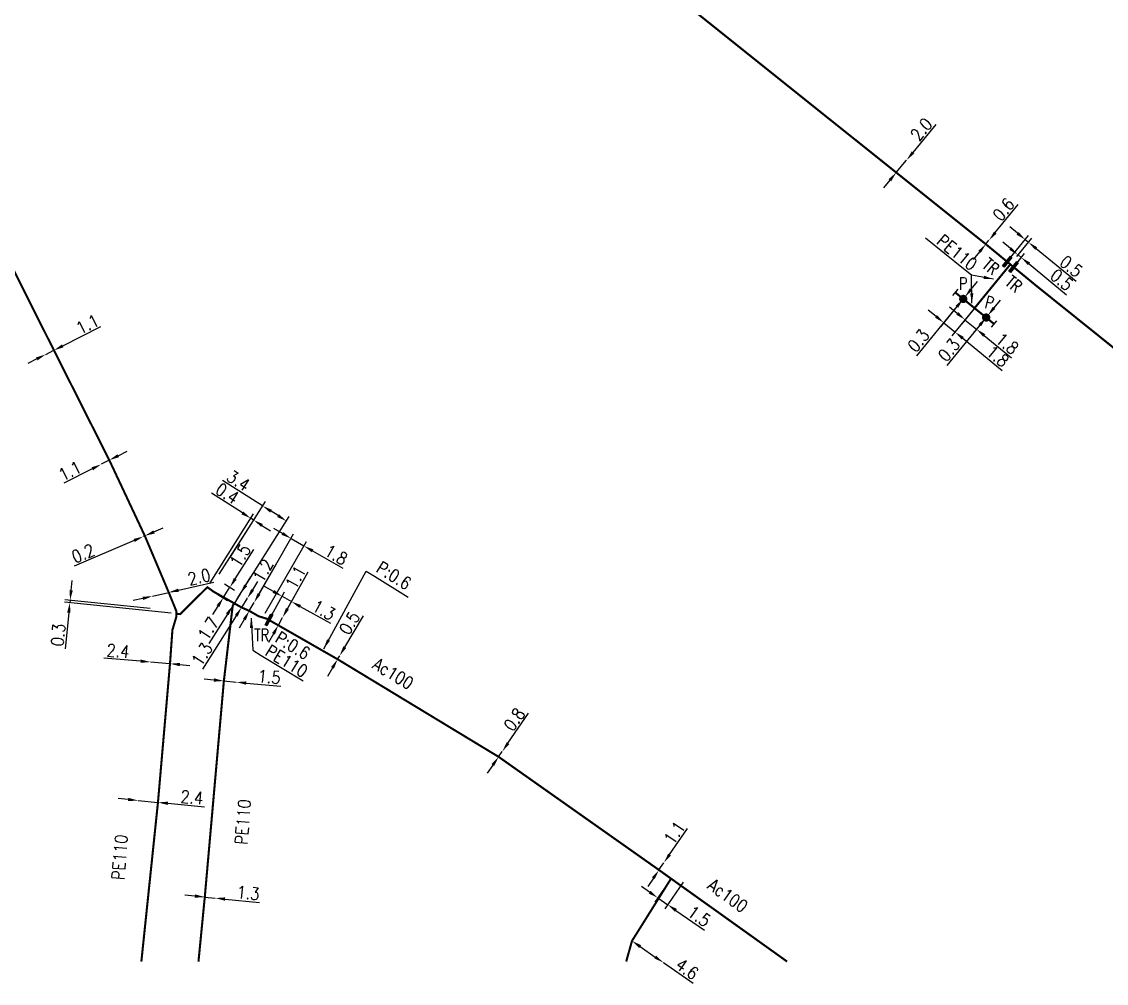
# Model space of a CAD drawing. Header units: millimetres. Extents: x 133989 to 135004, y 130988 to 132014.
# Drawn here: x 134720 to 134850.7, y 130997.4 to 131113.2 of the extents above; entities that cross this region are included whole.
import ezdxf
from ezdxf.enums import TextEntityAlignment as Align

# ---------------------------------------------------------------- set-up
doc = ezdxf.new("R2010")
doc.units = ezdxf.units.MM
doc.header["$PDMODE"] = 34
for name, pattern in [('L_25_AP', [2000, 1000, 1000]), ('L_25_FN', [2000, 1000, 1000]), ('L_25_PE', [2000, 1000, 1000])]:
    doc.linetypes.add(name, pattern=pattern)
doc.layers.get('0').update_dxf_attribs({"linetype": 'CONTINUOUS'})
doc.layers.get('Defpoints').update_dxf_attribs({"linetype": 'CONTINUOUS'})
for name, color, linetype in [('L_150', 1, 'CONTINUOUS'), ('L_300', 7, 'CONTINUOUS'), ('L_340', 7, 'CONTINUOUS')]:
    doc.layers.add(name, color=color, linetype=linetype)
doc.styles.add('G_ROMANS', font='ROMANS.SHX', dxfattribs={"width": 0.75})
doc.styles.get("Standard").update_dxf_attribs({"font": 'romans.shx', "width": 0.85})
doc.dimstyles.get("Standard").update_dxf_attribs({"dimtxt": 1.5, "dimasz": 1.2, "dimexe": 0.625, "dimexo": 0.625, "dimgap": 0.25, "dimtad": 1, "dimdec": 1, "dimzin": 0, "dimdsep": 46, "dimtxsty": 'Standard', "dimcen": -0.5, "dimadec": 0, "dimazin": 0, "dimtfac": 1, "dimtdec": 1, "dimtmove": 0, "dimatfit": 3, "dimfxl": 0, "dimtolj": 1, "dimtzin": 0, "dimarcsym": 0})

# ---------------------------------------------------------------- blocks, each defined once
blk = doc.blocks.new('*D392')
at = {"layer": 'Defpoints', "color": 0, "linetype": 'Continuous', "transparency": 16777216}
for p in [(134758.33, 131036.84), (134758.33, 131036.84), (134758.08, 131036.41)]:
    blk.add_point(p, dxfattribs=at)
at = {"layer": 'L_150', "color": 0, "linetype": 'Continuous', "lineweight": -2, "transparency": 16777216}
for p, q in [((134758.95, 131037.87), (134761.18, 131041.63)), ((134758.08, 131036.41), (134758.33, 131036.84)), ((134757.47, 131035.38), (134756.85, 131034.35))]:
    blk.add_line(p, q, dxfattribs=at)
at = {"layer": 'L_150', "color": 0, "linetype": 'Continuous', "transparency": 16777216}
for points in [[(134758.77, 131037.98), (134759.12, 131037.77), (134758.33, 131036.84)], [(134757.29, 131035.48), (134757.64, 131035.28), (134758.08, 131036.41)]]:
    blk.add_solid(points, dxfattribs=at)
at = {"layer": 'L_150', "color": 0, "linetype": 'Continuous', "transparency": 16777216, "insert": (134759.51, 131040.78), "char_height": 1.5, "attachment_point": 5, "rotation": 59.2838}
blk.add_mtext('\\A1;0.5', dxfattribs=at)
blk = doc.blocks.new('*D393')
at = {"layer": 'Defpoints', "color": 0, "linetype": 'Continuous', "transparency": 16777216}
for p in [(134777.92, 131025.31), (134777.92, 131025.31), (134777.47, 131024.66)]:
    blk.add_point(p, dxfattribs=at)
at = {"layer": 'L_150', "color": 0, "linetype": 'Continuous', "lineweight": -2, "transparency": 16777216}
for p, q in [((134778.6, 131026.3), (134781.09, 131029.9)), ((134777.47, 131024.66), (134777.92, 131025.31)), ((134776.78, 131023.67), (134776.1, 131022.68)), ((134777.98, 131024.3), (134777.98, 131024.3))]:
    blk.add_line(p, q, dxfattribs=at)
at = {"layer": 'L_150', "color": 0, "linetype": 'Continuous', "transparency": 16777216}
for points in [[(134778.44, 131026.42), (134778.77, 131026.19), (134777.92, 131025.31)], [(134776.62, 131023.78), (134776.95, 131023.56), (134777.47, 131024.66)]]:
    blk.add_solid(points, dxfattribs=at)
at = {"layer": 'L_150', "color": 0, "linetype": 'Continuous', "transparency": 16777216, "insert": (134779.36, 131029.16), "char_height": 1.5, "attachment_point": 5, "rotation": 55.3646}
blk.add_mtext('\\A1;0.8', dxfattribs=at)
blk = doc.blocks.new('*D394')
at = {"layer": 'Defpoints', "color": 0, "linetype": 'Continuous', "transparency": 16777216}
for p in [(134797.38, 131011.9), (134797.38, 131011.9), (134796.79, 131011.03)]:
    blk.add_point(p, dxfattribs=at)
at = {"layer": 'L_150', "color": 0, "linetype": 'Continuous', "lineweight": -2, "transparency": 16777216}
for p, q in [((134798.07, 131012.89), (134800.23, 131016.04)), ((134796.79, 131011.03), (134797.38, 131011.9)), ((134796.11, 131010.04), (134795.43, 131009.06))]:
    blk.add_line(p, q, dxfattribs=at)
at = {"layer": 'L_150', "color": 0, "linetype": 'Continuous', "transparency": 16777216}
for points in [[(134797.9, 131013), (134798.23, 131012.77), (134797.38, 131011.9)], [(134795.94, 131010.16), (134796.27, 131009.93), (134796.79, 131011.03)]]:
    blk.add_solid(points, dxfattribs=at)
at = {"layer": 'L_150', "color": 0, "linetype": 'Continuous', "transparency": 16777216, "insert": (134798.67, 131015.52), "char_height": 1.5, "attachment_point": 5, "rotation": 55.4581}
blk.add_mtext('\\A1;1.1', dxfattribs=at)
blk = doc.blocks.new('*D395')
at = {"layer": 'Defpoints', "color": 0, "linetype": 'Continuous', "transparency": 16777216}
for p in [(134798.24, 131009.99), (134800.06, 131010.07), (134797.85, 131006.85)]:
    blk.add_point(p, dxfattribs=at)
at = {"layer": 'L_150', "color": 0, "linetype": 'Continuous', "lineweight": -2, "transparency": 16777216}
for p, q in [((134797.89, 131009.48), (134796.29, 131007.16)), ((134799.7, 131009.56), (134797.49, 131006.34)), ((134795.66, 131008.36), (134794.67, 131009.04)), ((134796.65, 131007.68), (134797.85, 131006.85)), ((134798.83, 131006.17), (134802.29, 131003.8))]:
    blk.add_line(p, q, dxfattribs=at)
at = {"layer": 'L_150', "color": 0, "linetype": 'Continuous', "transparency": 16777216}
for points in [[(134795.77, 131008.52), (134795.55, 131008.19), (134796.65, 131007.68)], [(134798.95, 131006.34), (134798.72, 131006.01), (134797.85, 131006.85)]]:
    blk.add_solid(points, dxfattribs=at)
at = {"layer": 'L_150', "color": 0, "linetype": 'Continuous', "transparency": 16777216, "insert": (134801.62, 131005.47), "char_height": 1.5, "attachment_point": 5, "rotation": 325.4684}
blk.add_mtext('\\A1;1.5', dxfattribs=at)
blk = doc.blocks.new('*D396')
at = {"layer": 'Defpoints', "color": 0, "linetype": 'Continuous', "transparency": 16777216}
for p in [(134793.54, 131002.49), (134797.32, 130999.87), (134797.32, 130999.87)]:
    blk.add_point(p, dxfattribs=at)
at = {"layer": 'L_150', "color": 0, "linetype": 'Continuous', "lineweight": -2, "transparency": 16777216}
for p, q in [((134794.53, 131001.81), (134796.34, 131000.55)), ((134797.32, 130999.87), (134800.92, 130997.38))]:
    blk.add_line(p, q, dxfattribs=at)
at = {"layer": 'L_150', "color": 0, "linetype": 'Continuous', "transparency": 16777216}
for points in [[(134794.64, 131001.97), (134794.41, 131001.64), (134793.54, 131002.49)], [(134796.45, 131000.72), (134796.22, 131000.39), (134797.32, 130999.87)]]:
    blk.add_solid(points, dxfattribs=at)
at = {"layer": 'L_150', "color": 0, "linetype": 'Continuous', "transparency": 16777216, "insert": (134800.18, 130999.11), "char_height": 1.5, "attachment_point": 5, "rotation": 325.3076}
blk.add_mtext('\\A1;4.6', dxfattribs=at)
blk = doc.blocks.new('*D513')
at = {"layer": 'Defpoints', "color": 0, "linetype": 'Continuous', "transparency": 16777216}
for p in [(134826.62, 131096.53), (134826.62, 131096.53), (134825.37, 131095.03)]:
    blk.add_point(p, dxfattribs=at)
at = {"layer": 'L_150', "color": 0, "linetype": 'Continuous', "lineweight": -2, "transparency": 16777216}
for p, q in [((134827.39, 131097.45), (134830.19, 131100.81)), ((134825.37, 131095.03), (134826.62, 131096.53)), ((134824.6, 131094.11), (134823.84, 131093.19))]:
    blk.add_line(p, q, dxfattribs=at)
at = {"layer": 'L_150', "color": 0, "linetype": 'Continuous', "transparency": 16777216}
for points in [[(134827.23, 131097.58), (134827.54, 131097.32), (134826.62, 131096.53)], [(134824.45, 131094.24), (134824.76, 131093.98), (134825.37, 131095.03)]]:
    blk.add_solid(points, dxfattribs=at)
at = {"layer": 'L_150', "color": 0, "linetype": 'Continuous', "transparency": 16777216, "insert": (134828.4, 131100.23), "char_height": 1.5, "attachment_point": 5, "rotation": 50.2094}
blk.add_mtext('\\A1;2.0', dxfattribs=at)
blk = doc.blocks.new('L_340_07')
at = {"color": 0, "linetype": 'Continuous', "const_width": 0.25, "flags": 128}
blk.add_lwpolyline([(0, 0), (1.25, 0)], dxfattribs=at)
at = {"color": 0, "linetype": 'Continuous', "flags": 128}
blk.add_lwpolyline([(1.25, -0.5), (1.25, 0.5)], dxfattribs=at)
at = {"color": 0, "linetype": 'Continuous', "width": 0.75, "flags": 3}
for tag, p in [('DEF_LEG', (0.72, -3.47)), ('DEF_COUP', (0.72, -5.97)), ('DEF_TYPE', (0.72, -8.47))]:
    blk.add_attdef(tag, text='', height=1.2, dxfattribs=at).set_placement(p, align=Align.MIDDLE)
blk = doc.blocks.new('L_340_19')
at = {"linetype": 'Continuous'}
blk.add_hatch(color=0, dxfattribs=at).paths.add_polyline_path([(0.125, 0.75), (-0.125, 0.75), (-0.125, -0.75), (0.125, -0.75)])
at = {"color": 0, "linetype": 'Continuous'}
blk.add_lwpolyline([(-0.125, 0.75), (0.125, 0.75), (0.125, -0.75), (-0.125, -0.75)], close=True, dxfattribs=at)
at = {"color": 0, "linetype": 'Continuous', "width": 0.75}
for tag, height, flags, p in [('TR', 1.5, 8, (0, 3)), ('DEF_LEG', 1.2, 3, (0, -5)), ('DEF_COUP', 1.2, 3, (0, -7.5)), ('DEF_TYPE', 1.2, 3, (0, -10))]:
    blk.add_attdef(tag, text='', height=height, dxfattribs=dict(at, flags=flags)).set_placement(p, align=Align.MIDDLE)
blk = doc.blocks.new('*D526')
at = {"layer": 'Defpoints', "color": 0, "linetype": 'Continuous', "transparency": 16777216}
for p in [(134839.5, 131084.44), (134833.44, 131079.81), (134831.09, 131076.94)]:
    blk.add_point(p, dxfattribs=at)
at = {"layer": 'L_340', "color": 0, "linetype": 'Continuous', "lineweight": -2, "transparency": 16777216}
for p, q in [((134839.1, 131083.96), (134832.05, 131075.35)), ((134830.16, 131077.7), (134829.23, 131078.46)), ((134833.04, 131079.32), (134830.69, 131076.46)), ((134831.09, 131076.94), (134832.44, 131075.83)), ((134833.37, 131075.07), (134838.11, 131071.19))]:
    blk.add_line(p, q, dxfattribs=at)
at = {"layer": 'L_340', "color": 0, "linetype": 'Continuous', "transparency": 16777216}
for points in [[(134830.29, 131077.86), (134830.04, 131077.55), (134831.09, 131076.94)], [(134833.5, 131075.23), (134833.25, 131074.92), (134832.44, 131075.83)]]:
    blk.add_solid(points, dxfattribs=at)
at = {"layer": 'L_340', "color": 0, "linetype": 'Continuous', "transparency": 16777216, "insert": (134837.59, 131072.91), "char_height": 1.5, "attachment_point": 5, "rotation": 320.6723}
blk.add_mtext('\\A1;1.8', dxfattribs=at)
blk = doc.blocks.new('*D527')
at = {"layer": 'Defpoints', "color": 0, "linetype": 'Continuous', "transparency": 16777216}
for p in [(134839.5, 131084.44), (134836.2, 131077.57), (134835.04, 131076.17)]:
    blk.add_point(p, dxfattribs=at)
at = {"layer": 'L_340', "color": 0, "linetype": 'Continuous', "lineweight": -2, "transparency": 16777216}
for p, q in [((134839.1, 131083.96), (134833.26, 131076.82)), ((134832.72, 131078.07), (134831.79, 131078.83)), ((134833.65, 131077.31), (134835.04, 131076.17)), ((134835.8, 131077.09), (134834.65, 131075.68)), ((134835.97, 131075.4), (134839.26, 131072.71))]:
    blk.add_line(p, q, dxfattribs=at)
at = {"layer": 'L_340', "color": 0, "linetype": 'Continuous', "transparency": 16777216}
for points in [[(134832.85, 131078.22), (134832.6, 131077.91), (134833.65, 131077.31)], [(134836.1, 131075.56), (134835.84, 131075.25), (134835.04, 131076.17)]]:
    blk.add_solid(points, dxfattribs=at)
at = {"layer": 'L_340', "color": 0, "linetype": 'Continuous', "transparency": 16777216, "insert": (134838.73, 131074.43), "char_height": 1.5, "attachment_point": 5, "rotation": 320.6723}
blk.add_mtext('\\A1;1.8', dxfattribs=at)
blk = doc.blocks.new('*D528')
at = {"layer": 'Defpoints', "color": 0, "linetype": 'Continuous', "transparency": 16777216}
for p in [(134840.91, 131086.95), (134838.73, 131084.3), (134839.5, 131084.44)]:
    blk.add_point(p, dxfattribs=at)
at = {"layer": 'L_340', "color": 0, "linetype": 'Continuous', "lineweight": -2, "transparency": 16777216}
for p, q in [((134839.98, 131087.71), (134839.05, 131088.48)), ((134839.13, 131084.78), (134841.31, 131087.44)), ((134839.89, 131084.93), (134841.69, 131087.12)), ((134840.91, 131086.95), (134841.3, 131086.64)), ((134842.22, 131085.88), (134847.03, 131081.94))]:
    blk.add_line(p, q, dxfattribs=at)
at = {"layer": 'L_340', "color": 0, "linetype": 'Continuous', "transparency": 16777216}
for points in [[(134840.11, 131087.87), (134839.85, 131087.56), (134840.91, 131086.95)], [(134842.35, 131086.03), (134842.1, 131085.72), (134841.3, 131086.64)]]:
    blk.add_solid(points, dxfattribs=at)
at = {"layer": 'L_340', "color": 0, "linetype": 'Continuous', "transparency": 16777216, "insert": (134846.44, 131083.72), "char_height": 1.5, "attachment_point": 5, "rotation": 320.6723}
blk.add_mtext('\\A1;0.5', dxfattribs=at)
blk = doc.blocks.new('*D529')
at = {"layer": 'Defpoints', "color": 0, "linetype": 'Continuous', "transparency": 16777216}
for p in [(134839.5, 131084.44), (134839.5, 131083.65), (134840.43, 131084.79)]:
    blk.add_point(p, dxfattribs=at)
at = {"layer": 'L_340', "color": 0, "linetype": 'Continuous', "lineweight": -2, "transparency": 16777216}
for p, q in [((134839.12, 131085.87), (134838.19, 131086.63)), ((134839.89, 131084.93), (134840.44, 131085.59)), ((134839.89, 131084.13), (134840.83, 131085.28)), ((134840.04, 131085.11), (134840.43, 131084.79)), ((134841.36, 131084.03), (134845.89, 131080.32))]:
    blk.add_line(p, q, dxfattribs=at)
at = {"layer": 'L_340', "color": 0, "linetype": 'Continuous', "transparency": 16777216}
for points in [[(134839.24, 131086.02), (134838.99, 131085.72), (134840.04, 131085.11)], [(134841.49, 131084.19), (134841.23, 131083.88), (134840.43, 131084.79)]]:
    blk.add_solid(points, dxfattribs=at)
at = {"layer": 'L_340', "color": 0, "linetype": 'Continuous', "transparency": 16777216, "insert": (134845.3, 131082.1), "char_height": 1.5, "attachment_point": 5, "rotation": 320.6723}
blk.add_mtext('\\A1;0.5', dxfattribs=at)
blk = doc.blocks.new('*D530')
at = {"layer": 'Defpoints', "color": 0, "linetype": 'Continuous', "transparency": 16777216}
for p in [(134836.16, 131086.4), (134836.54, 131086.87), (134838.73, 131084.3)]:
    blk.add_point(p, dxfattribs=at)
at = {"layer": 'L_340', "color": 0, "linetype": 'Continuous', "lineweight": -2, "transparency": 16777216}
for p, q in [((134837.3, 131087.8), (134840.07, 131091.18)), ((134838.25, 131084.69), (134835.67, 131086.8)), ((134836.16, 131086.4), (134836.54, 131086.87)), ((134837.02, 131086.47), (134837.02, 131086.47)), ((134835.4, 131085.47), (134834.64, 131084.55))]:
    blk.add_line(p, q, dxfattribs=at)
at = {"layer": 'L_340', "color": 0, "linetype": 'Continuous', "transparency": 16777216}
for points in [[(134837.14, 131087.92), (134837.45, 131087.67), (134836.54, 131086.87)], [(134835.24, 131085.6), (134835.55, 131085.35), (134836.16, 131086.4)]]:
    blk.add_solid(points, dxfattribs=at)
at = {"layer": 'L_340', "color": 0, "linetype": 'Continuous', "transparency": 16777216, "insert": (134838.29, 131090.58), "char_height": 1.5, "attachment_point": 5, "rotation": 50.6723}
blk.add_mtext('\\A1;0.6', dxfattribs=at)
blk = doc.blocks.new('*D531')
at = {"layer": 'Defpoints', "color": 0, "linetype": 'Continuous', "transparency": 16777216}
for p in [(134836.2, 131077.57), (134836.39, 131077.8), (134836.39, 131077.8)]:
    blk.add_point(p, dxfattribs=at)
at = {"layer": 'L_340', "color": 0, "linetype": 'Continuous', "lineweight": -2, "transparency": 16777216}
for p, q in [((134837.15, 131078.73), (134837.91, 131079.66)), ((134836.39, 131077.8), (134836.2, 131077.57)), ((134835.44, 131076.64), (134831.48, 131071.81))]:
    blk.add_line(p, q, dxfattribs=at)
at = {"layer": 'L_340', "color": 0, "linetype": 'Continuous', "transparency": 16777216}
for points in [[(134836.99, 131078.86), (134837.3, 131078.61), (134836.39, 131077.8)], [(134835.28, 131076.77), (134835.59, 131076.52), (134836.2, 131077.57)]]:
    blk.add_solid(points, dxfattribs=at)
at = {"layer": 'L_340', "color": 0, "linetype": 'Continuous', "transparency": 16777216, "insert": (134831.71, 131073.67), "char_height": 1.5, "attachment_point": 5, "rotation": 50.6723}
blk.add_mtext('\\A1;0.3', dxfattribs=at)
blk = doc.blocks.new('*D532')
at = {"layer": 'Defpoints', "color": 0, "linetype": 'Continuous', "transparency": 16777216}
for p in [(134833.44, 131079.81), (134833.44, 131079.81), (134833.63, 131080.04)]:
    blk.add_point(p, dxfattribs=at)
at = {"layer": 'L_340', "color": 0, "linetype": 'Continuous', "lineweight": -2, "transparency": 16777216}
for p, q in [((134834.39, 131080.97), (134835.15, 131081.89)), ((134832.95, 131080.2), (134832.95, 131080.2)), ((134833.14, 131080.43), (134833.14, 131080.43)), ((134833.63, 131080.04), (134833.44, 131079.81)), ((134832.68, 131078.88), (134827.81, 131072.94))]:
    blk.add_line(p, q, dxfattribs=at)
at = {"layer": 'L_340', "color": 0, "linetype": 'Continuous', "transparency": 16777216}
for points in [[(134834.23, 131081.09), (134834.54, 131080.84), (134833.63, 131080.04)], [(134832.52, 131079), (134832.83, 131078.75), (134833.44, 131079.81)]]:
    blk.add_solid(points, dxfattribs=at)
at = {"layer": 'L_340', "color": 0, "linetype": 'Continuous', "transparency": 16777216, "insert": (134828.04, 131074.8), "char_height": 1.5, "attachment_point": 5, "rotation": 50.6723}
blk.add_mtext('\\A1;0.3', dxfattribs=at)
blk = doc.blocks.new('L_300_12')
at = {"color": 0, "linetype": 'Continuous', "const_width": 0.497, "flags": 128}
blk.add_lwpolyline([(-0.25, 0, 1), (0.25, 0, 1)], format="xyb", close=True, dxfattribs=at)
at = {"color": 0, "linetype": 'Continuous', "style": 'G_ROMANS', "width": 0.75}
blk.add_text('P', height=1.5, dxfattribs=at).set_placement((0, 1.85), align=Align.MIDDLE)
at = {"color": 0, "linetype": 'Continuous', "width": 0.75, "flags": 3}
for tag, p in [('DEF_LEG', (0, -5)), ('DEF_COUP', (0, -7.5)), ('DEF_TYPE', (0, -10))]:
    blk.add_attdef(tag, text='', height=1.2, dxfattribs=at).set_placement(p, align=Align.MIDDLE)
blk = doc.blocks.new('*D953')
at = {"layer": 'Defpoints', "color": 0, "linetype": 'Continuous', "transparency": 16777216}
for p in [(134722.93, 131073.13), (134722.93, 131073.13), (134723.91, 131073.62)]:
    blk.add_point(p, dxfattribs=at)
at = {"layer": 'L_150', "color": 0, "linetype": 'Continuous', "lineweight": -2, "transparency": 16777216}
for p, q in [((134724.98, 131074.16), (134729.57, 131076.47)), ((134722.93, 131073.13), (134723.91, 131073.62)), ((134721.85, 131072.59), (134720.78, 131072.05))]:
    blk.add_line(p, q, dxfattribs=at)
at = {"layer": 'L_150', "color": 0, "linetype": 'Continuous', "transparency": 16777216}
for points in [[(134721.76, 131072.77), (134721.94, 131072.41), (134722.93, 131073.13)], [(134724.89, 131074.34), (134725.07, 131073.98), (134723.91, 131073.62)]]:
    blk.add_solid(points, dxfattribs=at)
at = {"layer": 'L_150', "color": 0, "linetype": 'Continuous', "transparency": 16777216, "insert": (134727.95, 131076.77), "char_height": 1.5, "attachment_point": 5, "rotation": 26.648}
blk.add_mtext('\\A1;1.1', dxfattribs=at)
blk = doc.blocks.new('*D954')
at = {"layer": 'Defpoints', "color": 0, "linetype": 'Continuous', "transparency": 16777216}
for p in [(134730.58, 131060.39), (134729.6, 131059.89), (134729.6, 131059.89)]:
    blk.add_point(p, dxfattribs=at)
at = {"layer": 'L_150', "color": 0, "linetype": 'Continuous', "lineweight": -2, "transparency": 16777216}
for p, q in [((134731.65, 131060.93), (134732.73, 131061.47)), ((134730.58, 131060.39), (134729.6, 131059.89)), ((134728.53, 131059.35), (134725.12, 131057.62))]:
    blk.add_line(p, q, dxfattribs=at)
at = {"layer": 'L_150', "color": 0, "linetype": 'Continuous', "transparency": 16777216}
for points in [[(134731.56, 131061.11), (134731.75, 131060.75), (134730.58, 131060.39)], [(134728.44, 131059.53), (134728.62, 131059.17), (134729.6, 131059.89)]]:
    blk.add_solid(points, dxfattribs=at)
at = {"layer": 'L_150', "color": 0, "linetype": 'Continuous', "transparency": 16777216, "insert": (134725.84, 131059.1), "char_height": 1.5, "attachment_point": 5, "rotation": 26.9002}
blk.add_mtext('\\A1;1.1', dxfattribs=at)
blk = doc.blocks.new('*D955')
at = {"layer": 'Defpoints', "color": 0, "linetype": 'Continuous', "transparency": 16777216}
for p in [(134734.67, 131051.19), (134734.67, 131051.19), (134734.86, 131051.27)]:
    blk.add_point(p, dxfattribs=at)
at = {"layer": 'L_150', "color": 0, "linetype": 'Continuous', "lineweight": -2, "transparency": 16777216}
for p, q in [((134735.96, 131051.75), (134737.06, 131052.22)), ((134734.86, 131051.27), (134734.67, 131051.19)), ((134733.57, 131050.72), (134726.35, 131047.61))]:
    blk.add_line(p, q, dxfattribs=at)
at = {"layer": 'L_150', "color": 0, "linetype": 'Continuous', "transparency": 16777216}
for points in [[(134733.49, 131050.9), (134733.65, 131050.53), (134734.67, 131051.19)], [(134735.88, 131051.93), (134736.04, 131051.56), (134734.86, 131051.27)]]:
    blk.add_solid(points, dxfattribs=at)
at = {"layer": 'L_150', "color": 0, "linetype": 'Continuous', "transparency": 16777216, "insert": (134727.42, 131049.16), "char_height": 1.5, "attachment_point": 5, "rotation": 23.2817}
blk.add_mtext('\\A1;0.2', dxfattribs=at)
blk = doc.blocks.new('*D956')
at = {"layer": 'Defpoints', "color": 0, "linetype": 'Continuous', "transparency": 16777216}
for p in [(134725.86, 131043.51), (134736.15, 131042.46), (134738.66, 131041.9)]:
    blk.add_point(p, dxfattribs=at)
at = {"layer": 'L_150', "color": 0, "linetype": 'Continuous', "lineweight": -2, "transparency": 16777216}
for p, q in [((134725.98, 131044.71), (134726.1, 131045.9)), ((134738.04, 131041.96), (134725.2, 131043.28)), ((134735.52, 131042.52), (134725.23, 131043.58)), ((134725.86, 131043.51), (134725.83, 131043.22)), ((134725.7, 131042.02), (134725.26, 131037.67))]:
    blk.add_line(p, q, dxfattribs=at)
at = {"layer": 'L_150', "color": 0, "linetype": 'Continuous', "transparency": 16777216}
for points in [[(134725.78, 131044.73), (134726.18, 131044.69), (134725.86, 131043.51)], [(134725.5, 131042.04), (134725.9, 131042), (134725.83, 131043.22)]]:
    blk.add_solid(points, dxfattribs=at)
at = {"layer": 'L_150', "color": 0, "linetype": 'Continuous', "transparency": 16777216, "insert": (134724.42, 131039.35), "char_height": 1.5, "attachment_point": 5, "rotation": 84.1422}
blk.add_mtext('\\A1;0.3', dxfattribs=at)
blk = doc.blocks.new('*D957')
at = {"layer": 'Defpoints', "color": 0, "linetype": 'Continuous', "transparency": 16777216}
for p in [(134737.74, 131044.46), (134735.79, 131044.01), (134735.79, 131044.01)]:
    blk.add_point(p, dxfattribs=at)
at = {"layer": 'L_150', "color": 0, "linetype": 'Continuous', "lineweight": -2, "transparency": 16777216}
for p, q in [((134738.91, 131044.73), (134743.17, 131045.71)), ((134735.79, 131044.01), (134737.74, 131044.46)), ((134734.62, 131043.74), (134733.45, 131043.48))]:
    blk.add_line(p, q, dxfattribs=at)
at = {"layer": 'L_150', "color": 0, "linetype": 'Continuous', "transparency": 16777216}
for points in [[(134738.86, 131044.92), (134738.95, 131044.53), (134737.74, 131044.46)], [(134734.58, 131043.94), (134734.67, 131043.55), (134735.79, 131044.01)]]:
    blk.add_solid(points, dxfattribs=at)
at = {"layer": 'L_150', "color": 0, "linetype": 'Continuous', "transparency": 16777216, "insert": (134741.4, 131046.33), "char_height": 1.5, "attachment_point": 5, "rotation": 12.9316}
blk.add_mtext('\\A1;2.0', dxfattribs=at)
blk = doc.blocks.new('*D958')
at = {"layer": 'Defpoints', "color": 0, "linetype": 'Continuous', "transparency": 16777216}
for p in [(134735.55, 131036.08), (134735.55, 131036.08), (134737.89, 131035.87)]:
    blk.add_point(p, dxfattribs=at)
at = {"layer": 'L_150', "color": 0, "linetype": 'Continuous', "lineweight": -2, "transparency": 16777216}
for p, q in [((134734.35, 131036.18), (134729.94, 131036.56)), ((134737.89, 131035.87), (134735.55, 131036.08)), ((134739.08, 131035.77), (134740.28, 131035.66))]:
    blk.add_line(p, q, dxfattribs=at)
at = {"layer": 'L_150', "color": 0, "linetype": 'Continuous', "transparency": 16777216}
for points in [[(134734.37, 131036.38), (134734.33, 131035.98), (134735.55, 131036.08)], [(134739.1, 131035.97), (134739.07, 131035.57), (134737.89, 131035.87)]]:
    blk.add_solid(points, dxfattribs=at)
at = {"layer": 'L_150', "color": 0, "linetype": 'Continuous', "transparency": 16777216, "insert": (134731.63, 131037.42), "char_height": 1.5, "attachment_point": 5, "rotation": 355.0203}
blk.add_mtext('\\A1;2.4', dxfattribs=at)
blk = doc.blocks.new('*D959')
at = {"layer": 'Defpoints', "color": 0, "linetype": 'Continuous', "transparency": 16777216}
for p in [(134744.38, 131033.8), (134745.87, 131033.66), (134745.87, 131033.66)]:
    blk.add_point(p, dxfattribs=at)
at = {"layer": 'L_150', "color": 0, "linetype": 'Continuous', "lineweight": -2, "transparency": 16777216}
for p, q in [((134743.18, 131033.91), (134741.99, 131034.03)), ((134744.38, 131033.8), (134745.87, 131033.66)), ((134747.06, 131033.54), (134751.23, 131033.15))]:
    blk.add_line(p, q, dxfattribs=at)
at = {"layer": 'L_150', "color": 0, "linetype": 'Continuous', "transparency": 16777216}
for points in [[(134743.2, 131034.11), (134743.16, 131033.71), (134744.38, 131033.8)], [(134747.08, 131033.74), (134747.04, 131033.35), (134745.87, 131033.66)]]:
    blk.add_solid(points, dxfattribs=at)
at = {"layer": 'L_150', "color": 0, "linetype": 'Continuous', "transparency": 16777216, "insert": (134749.84, 131034.29), "char_height": 1.5, "attachment_point": 5, "rotation": 354.5948}
blk.add_mtext('\\A1;1.5', dxfattribs=at)
blk = doc.blocks.new('*D960')
at = {"layer": 'Defpoints', "color": 0, "linetype": 'Continuous', "transparency": 16777216}
for p in [(134734.05, 131019.4), (134734.05, 131019.4), (134736.44, 131019.17)]:
    blk.add_point(p, dxfattribs=at)
at = {"layer": 'L_150', "color": 0, "linetype": 'Continuous', "lineweight": -2, "transparency": 16777216}
for p, q in [((134732.85, 131019.52), (134731.66, 131019.63)), ((134734.05, 131019.4), (134736.44, 131019.17)), ((134737.63, 131019.06), (134742.04, 131018.63))]:
    blk.add_line(p, q, dxfattribs=at)
at = {"layer": 'L_150', "color": 0, "linetype": 'Continuous', "transparency": 16777216}
for points in [[(134732.87, 131019.72), (134732.84, 131019.32), (134734.05, 131019.4)], [(134737.65, 131019.26), (134737.61, 131018.86), (134736.44, 131019.17)]]:
    blk.add_solid(points, dxfattribs=at)
at = {"layer": 'L_150', "color": 0, "linetype": 'Continuous', "transparency": 16777216, "insert": (134740.53, 131019.78), "char_height": 1.5, "attachment_point": 5, "rotation": 354.4851}
blk.add_mtext('\\A1;2.4', dxfattribs=at)
blk = doc.blocks.new('*D961')
at = {"layer": 'Defpoints', "color": 0, "linetype": 'Continuous', "transparency": 16777216}
for p in [(134742.08, 131007.77), (134743.33, 131007.65), (134743.33, 131007.65)]:
    blk.add_point(p, dxfattribs=at)
at = {"layer": 'L_150', "color": 0, "linetype": 'Continuous', "lineweight": -2, "transparency": 16777216}
for p, q in [((134740.89, 131007.89), (134739.69, 131008)), ((134742.08, 131007.77), (134743.33, 131007.65)), ((134744.52, 131007.53), (134748.69, 131007.12))]:
    blk.add_line(p, q, dxfattribs=at)
at = {"layer": 'L_150', "color": 0, "linetype": 'Continuous', "transparency": 16777216}
for points in [[(134740.91, 131008.09), (134740.87, 131007.69), (134742.08, 131007.77)], [(134744.54, 131007.73), (134744.5, 131007.33), (134743.33, 131007.65)]]:
    blk.add_solid(points, dxfattribs=at)
at = {"layer": 'L_150', "color": 0, "linetype": 'Continuous', "transparency": 16777216, "insert": (134747.3, 131008.26), "char_height": 1.5, "attachment_point": 5, "rotation": 354.3807}
blk.add_mtext('\\A1;1.3', dxfattribs=at)
blk = doc.blocks.new('*D962')
at = {"layer": 'Defpoints', "color": 0, "linetype": 'Continuous', "transparency": 16777216}
for p in [(134747.96, 131053.18), (134743.48, 131046.11), (134742.37, 131045.11)]:
    blk.add_point(p, dxfattribs=at)
at = {"layer": 'L_150', "color": 0, "linetype": 'Continuous', "lineweight": -2, "transparency": 16777216}
for p, q in [((134746.61, 131054.03), (134742.87, 131056.4)), ((134742.71, 131045.63), (134747.96, 131053.92)), ((134743.82, 131046.64), (134748.3, 131053.7)), ((134747.96, 131053.18), (134747.62, 131053.39)), ((134748.97, 131052.53), (134749.99, 131051.89))]:
    blk.add_line(p, q, dxfattribs=at)
at = {"layer": 'L_150', "color": 0, "linetype": 'Continuous', "transparency": 16777216}
for points in [[(134746.72, 131054.2), (134746.5, 131053.86), (134747.62, 131053.39)], [(134749.08, 131052.7), (134748.87, 131052.36), (134747.96, 131053.18)]]:
    blk.add_solid(points, dxfattribs=at)
at = {"layer": 'L_150', "color": 0, "linetype": 'Continuous', "transparency": 16777216, "insert": (134744.77, 131056.38), "char_height": 1.5, "attachment_point": 5, "rotation": 327.6318}
blk.add_mtext('\\A1;0.4', dxfattribs=at)
blk = doc.blocks.new('*D963')
at = {"layer": 'Defpoints', "color": 0, "linetype": 'Continuous', "transparency": 16777216}
for p in [(134749.04, 131054.88), (134744.82, 131048.22), (134745.63, 131043.15)]:
    blk.add_point(p, dxfattribs=at)
at = {"layer": 'L_150', "color": 0, "linetype": 'Continuous', "lineweight": -2, "transparency": 16777216}
for p, q in [((134749.04, 131054.88), (134744.23, 131057.94)), ((134745.16, 131048.75), (134749.38, 131055.41)), ((134745.97, 131043.68), (134752.25, 131053.59)), ((134750.9, 131053.71), (134750.06, 131054.24))]:
    blk.add_line(p, q, dxfattribs=at)
at = {"layer": 'L_150', "color": 0, "linetype": 'Continuous', "transparency": 16777216}
for points in [[(134750.16, 131054.41), (134749.95, 131054.07), (134749.04, 131054.88)], [(134751.01, 131053.88), (134750.8, 131053.54), (134751.92, 131053.06)]]:
    blk.add_solid(points, dxfattribs=at)
at = {"layer": 'L_150', "color": 0, "linetype": 'Continuous', "transparency": 16777216, "insert": (134746.13, 131057.92), "char_height": 1.5, "attachment_point": 5, "rotation": 327.6318}
blk.add_mtext('\\A1;3.4', dxfattribs=at)
blk = doc.blocks.new('*D964')
at = {"layer": 'Defpoints', "color": 0, "linetype": 'Continuous', "transparency": 16777216}
for p in [(134743.94, 131045.82), (134743.14, 131044.55), (134745.11, 131045.08)]:
    blk.add_point(p, dxfattribs=at)
at = {"layer": 'L_150', "color": 0, "linetype": 'Continuous', "lineweight": -2, "transparency": 16777216}
for p, q in [((134745.75, 131046.09), (134747.99, 131049.63)), ((134744.31, 131043.81), (134745.11, 131045.08)), ((134744.47, 131045.49), (134745.64, 131044.75)), ((134743.67, 131044.22), (134744.83, 131043.48)), ((134743.66, 131042.8), (134743.02, 131041.79))]:
    blk.add_line(p, q, dxfattribs=at)
at = {"layer": 'L_150', "color": 0, "linetype": 'Continuous', "transparency": 16777216}
for points in [[(134745.58, 131046.2), (134745.92, 131045.99), (134745.11, 131045.08)], [(134743.49, 131042.91), (134743.83, 131042.69), (134744.31, 131043.81)]]:
    blk.add_solid(points, dxfattribs=at)
at = {"layer": 'L_150', "color": 0, "linetype": 'Continuous', "transparency": 16777216, "insert": (134746.35, 131048.9), "char_height": 1.5, "attachment_point": 5, "rotation": 57.6318}
blk.add_mtext('\\A1;1.5', dxfattribs=at)
blk = doc.blocks.new('*D965')
at = {"layer": 'Defpoints', "color": 0, "linetype": 'Continuous', "transparency": 16777216}
for p in [(134747.2, 131043.75), (134747.2, 131043.75), (134746.51, 131042.65)]:
    blk.add_point(p, dxfattribs=at)
at = {"layer": 'L_150', "color": 0, "linetype": 'Continuous', "lineweight": -2, "transparency": 16777216}
for p, q in [((134747.85, 131044.77), (134748.49, 131045.78)), ((134747.2, 131043.75), (134746.51, 131042.65)), ((134745.86, 131041.64), (134741.8, 131035.23))]:
    blk.add_line(p, q, dxfattribs=at)
at = {"layer": 'L_150', "color": 0, "linetype": 'Continuous', "transparency": 16777216}
for points in [[(134747.68, 131044.87), (134748.01, 131044.66), (134747.2, 131043.75)], [(134745.7, 131041.75), (134746.03, 131041.53), (134746.51, 131042.65)]]:
    blk.add_solid(points, dxfattribs=at)
at = {"layer": 'L_150', "color": 0, "linetype": 'Continuous', "transparency": 16777216, "insert": (134741.76, 131037.03), "char_height": 1.5, "attachment_point": 5, "rotation": 57.6318}
blk.add_mtext('\\A1;1.3', dxfattribs=at)
blk = doc.blocks.new('*D966')
at = {"layer": 'Defpoints', "color": 0, "linetype": 'Continuous', "transparency": 16777216}
for p in [(134746.35, 131044.29), (134746.35, 131044.29), (134745.44, 131042.85)]:
    blk.add_point(p, dxfattribs=at)
at = {"layer": 'L_150', "color": 0, "linetype": 'Continuous', "lineweight": -2, "transparency": 16777216}
for p, q in [((134747, 131045.3), (134747.64, 131046.32)), ((134746.35, 131044.29), (134745.44, 131042.85)), ((134744.8, 131041.84), (134742.56, 131038.3))]:
    blk.add_line(p, q, dxfattribs=at)
at = {"layer": 'L_150', "color": 0, "linetype": 'Continuous', "transparency": 16777216}
for points in [[(134746.83, 131045.41), (134747.17, 131045.2), (134746.35, 131044.29)], [(134744.63, 131041.95), (134744.97, 131041.73), (134745.44, 131042.85)]]:
    blk.add_solid(points, dxfattribs=at)
at = {"layer": 'L_150', "color": 0, "linetype": 'Continuous', "transparency": 16777216, "insert": (134742.51, 131040.1), "char_height": 1.5, "attachment_point": 5, "rotation": 57.6318}
blk.add_mtext('\\A1;1.7', dxfattribs=at)
blk = doc.blocks.new('*D967')
at = {"layer": 'Defpoints', "color": 0, "linetype": 'Continuous', "transparency": 16777216}
for p in [(134752.52, 131043.36), (134749.8, 131041.15), (134751.45, 131041.44)]:
    blk.add_point(p, dxfattribs=at)
at = {"layer": 'L_340', "color": 0, "linetype": 'Continuous', "lineweight": -2, "transparency": 16777216}
for p, q in [((134750.34, 131044.58), (134749.29, 131045.16)), ((134750.11, 131041.7), (134751.69, 131044.54)), ((134751.39, 131043.99), (134752.52, 131043.36)), ((134751.76, 131041.99), (134752.83, 131043.91)), ((134753.57, 131042.77), (134757.23, 131040.74))]:
    blk.add_line(p, q, dxfattribs=at)
at = {"layer": 'L_340', "color": 0, "linetype": 'Continuous', "transparency": 16777216}
for points in [[(134750.44, 131044.75), (134750.24, 131044.4), (134751.39, 131043.99)], [(134753.67, 131042.95), (134753.47, 131042.6), (134752.52, 131043.36)]]:
    blk.add_solid(points, dxfattribs=at)
at = {"layer": 'L_340', "color": 0, "linetype": 'Continuous', "transparency": 16777216, "insert": (134756.41, 131042.34), "char_height": 1.5, "attachment_point": 5, "rotation": 330.8641}
blk.add_mtext('\\A1;1.3', dxfattribs=at)
blk = doc.blocks.new('*D968')
at = {"layer": 'Defpoints', "color": 0, "linetype": 'Continuous', "transparency": 16777216}
for p in [(134748.02, 131043.24), (134748.02, 131043.24), (134747.44, 131042.24)]:
    blk.add_point(p, dxfattribs=at)
at = {"layer": 'L_150', "color": 0, "linetype": 'Continuous', "lineweight": -2, "transparency": 16777216}
for p, q in [((134748.62, 131044.28), (134750.71, 131047.91)), ((134747.44, 131042.24), (134748.02, 131043.24)), ((134746.84, 131041.2), (134746.24, 131040.16))]:
    blk.add_line(p, q, dxfattribs=at)
at = {"layer": 'L_150', "color": 0, "linetype": 'Continuous', "transparency": 16777216}
for points in [[(134748.44, 131044.38), (134748.79, 131044.18), (134748.02, 131043.24)], [(134746.67, 131041.3), (134747.02, 131041.1), (134747.44, 131042.24)]]:
    blk.add_solid(points, dxfattribs=at)
at = {"layer": 'L_150', "color": 0, "linetype": 'Continuous', "transparency": 16777216, "insert": (134749.1, 131047.11), "char_height": 1.5, "attachment_point": 5, "rotation": 60.0381}
blk.add_mtext('\\A1;1.2', dxfattribs=at)
blk = doc.blocks.new('*D969')
at = {"layer": 'Defpoints', "color": 0, "linetype": 'Continuous', "transparency": 16777216}
for p in [(134752.47, 131050.96), (134748.02, 131043.24), (134749.06, 131041.44)]:
    blk.add_point(p, dxfattribs=at)
at = {"layer": 'L_150', "color": 0, "linetype": 'Continuous', "lineweight": -2, "transparency": 16777216}
for p, q in [((134748.33, 131043.78), (134752.78, 131051.5)), ((134751.43, 131051.56), (134750.39, 131052.16)), ((134752.47, 131050.96), (134754.03, 131050.06)), ((134749.37, 131041.98), (134754.34, 131050.6)), ((134755.07, 131049.46), (134758.7, 131047.37))]:
    blk.add_line(p, q, dxfattribs=at)
at = {"layer": 'L_150', "color": 0, "linetype": 'Continuous', "transparency": 16777216}
for points in [[(134751.53, 131051.73), (134751.33, 131051.39), (134752.47, 131050.96)], [(134755.17, 131049.64), (134754.97, 131049.29), (134754.03, 131050.06)]]:
    blk.add_solid(points, dxfattribs=at)
at = {"layer": 'L_150', "color": 0, "linetype": 'Continuous', "transparency": 16777216, "insert": (134757.9, 131048.98), "char_height": 1.5, "attachment_point": 5, "rotation": 330.0381}
blk.add_mtext('\\A1;1.8', dxfattribs=at)
blk = doc.blocks.new('*D970')
at = {"layer": 'Defpoints', "color": 0, "linetype": 'Continuous', "transparency": 16777216}
for p in [(134749.8, 131041.15), (134751.45, 131041.44), (134751.45, 131041.44)]:
    blk.add_point(p, dxfattribs=at)
at = {"layer": 'L_340', "color": 0, "linetype": 'Continuous', "lineweight": -2, "transparency": 16777216}
for p, q in [((134752.04, 131042.49), (134754.53, 131046.96)), ((134750.35, 131040.85), (134751.48, 131040.21)), ((134750.94, 131040.52), (134751.45, 131041.44)), ((134750.35, 131039.47), (134749.77, 131038.42))]:
    blk.add_line(p, q, dxfattribs=at)
at = {"layer": 'L_340', "color": 0, "linetype": 'Continuous', "transparency": 16777216}
for points in [[(134751.86, 131042.59), (134752.21, 131042.39), (134751.45, 131041.44)], [(134750.18, 131039.57), (134750.53, 131039.37), (134750.94, 131040.52)]]:
    blk.add_solid(points, dxfattribs=at)
at = {"layer": 'L_340', "color": 0, "linetype": 'Continuous', "transparency": 16777216, "insert": (134753.02, 131046.3), "char_height": 1.5, "attachment_point": 5, "rotation": 60.8641}
blk.add_mtext('\\A1;1.1', dxfattribs=at)

msp = doc.modelspace()

# ---------------------------------------------------------------- linework, layer by layer
at = {"layer": 'L_150', "linetype": 'L_25_FN', "const_width": 0.25, "flags": 128}
for points in [[(134644.56, 131230.39), (134647.81, 131229.65), (134657.77, 131227.65), (134664.75, 131223.87), (134675.02, 131218.62), (134685.43, 131213.92), (134696.62, 131209.07), (134707.72, 131204.18), (134712.37, 131201.94), (134718.42, 131198.82), (134721.4, 131197.16), (134726.08, 131194.03), (134728.9, 131191.95), (134733.1, 131188.49), (134736.23, 131185.53), (134740.75, 131180.84), (134743.67, 131177.38), (134746.52, 131173.71), (134749.2, 131169.83), (134752.33, 131164.91), (134760.64, 131151.35), (134767.83, 131139.39), (134770.53, 131135.58), (134775.34, 131134.8), (134797.28, 131117.49), (134825.37, 131095.03), (134836.16, 131086.4), (134838.63, 131084.37)], [(134880.02, 131051.8), (134876.85, 131053.91), (134876.85, 131053.91), (134865.62, 131062.74), (134859.2, 131067.78), (134842.12, 131081.49), (134839.59, 131083.57)]]:
    msp.add_lwpolyline(points, dxfattribs=at)
at = {"layer": 'L_150', "linetype": 'L_25_PE', "const_width": 0.25, "flags": 128}
for points in [[(134677.38, 131166.9), (134678.44, 131164.79), (134682.06, 131157.17), (134688.86, 131143.57), (134695.49, 131130.27), (134705.25, 131110.81), (134723.91, 131073.62), (134730.58, 131060.39), (134734.86, 131051.27), (134737.74, 131044.46), (134738.66, 131042.19), (134738.66, 131041.55), (134738.18, 131039.93), (134737.89, 131035.87), (134736.44, 131019.17), (134734.44, 131000)], [(134834.8, 131078.7), (134839.11, 131083.97)], [(134838.83, 131084.22), (134839.11, 131083.97), (134839.4, 131083.73)], [(134833.44, 131079.81), (134834.8, 131078.7), (134836.2, 131077.57)], [(134749.8, 131041.15), (134749.55, 131041.29), (134749.06, 131041.44), (134748.57, 131041.59), (134747.44, 131042.24), (134746.51, 131042.65), (134743.14, 131044.55), (134742.39, 131045.09), (134739.11, 131041.85), (134738.66, 131041.9)], [(134745.63, 131043.15), (134745.44, 131042.85), (134744.38, 131033.8), (134742.08, 131007.77)], [(134742.08, 131007.77), (134741.32, 131000)]]:
    msp.add_lwpolyline(points, dxfattribs=at)
at = {"layer": 'L_150', "linetype": 'L_25_AP', "const_width": 0.25, "flags": 128}
for points in [[(134749.8, 131041.15), (134758.08, 131036.41), (134777.47, 131024.66), (134796.79, 131011.03), (134798.24, 131009.99), (134799.43, 131009.14), (134803.65, 131006.13), (134811.51, 131000.51), (134812.22, 131000)], [(134792.84, 131000), (134793.54, 131002.49), (134798.24, 131009.99)]]:
    msp.add_lwpolyline(points, dxfattribs=at)

# ---------------------------------------------------------------- block references
at = {"layer": 'L_300'}
msp.add_blockref('L_300_12', (134833.44, 131079.81), dxfattribs=at)
at = {"layer": 'L_300', "rotation": 347.1566084158229}
msp.add_blockref('L_300_12', (134836.2, 131077.57), dxfattribs=at)
at = {"layer": 'L_340'}
ref = msp.add_blockref('L_340_19', (134838.73, 131084.3), dxfattribs=dict(at, rotation=320.5020004779115))
ref.add_attrib('TR', 'TR', dxfattribs={"layer": '0', "color": 0, "linetype": 'Continuous', "height": 1.5, "rotation": 320.502, "width": 0.75, "flags": 8}).set_placement((134836.75, 131083.71), align=Align.MIDDLE)
ref = msp.add_blockref('L_340_19', (134839.5, 131083.65), dxfattribs=dict(at, rotation=320.5020004779115))
ref.add_attrib('TR', 'TR', dxfattribs={"layer": '0', "color": 0, "linetype": 'Continuous', "height": 1.5, "rotation": 320.502, "width": 0.75, "flags": 8}).set_placement((134839.51, 131081.61), align=Align.MIDDLE)
for p, rotation in [((134833.44, 131079.81), 141.0240195290808), ((134836.2, 131077.57), 321.0240195290809)]:
    msp.add_blockref('L_340_07', p, dxfattribs=dict(at, rotation=rotation))
ref = msp.add_blockref('L_340_19', (134749.8, 131041.15), dxfattribs=dict(at, rotation=332.4444262216355))
ref.add_attrib('TR', 'TR', dxfattribs={"layer": '0', "color": 0, "linetype": 'Continuous', "height": 1.5, "width": 0.75}).set_placement((134748.93, 131039.32), align=Align.MIDDLE)

# ---------------------------------------------------------------- texts
at = {"layer": 'L_150', "linetype": 'Continuous', "width": 0.85}
for s, rotation, p in [('Ac100', 328.7697, (134764.78, 131034.68)), ('PE110', 85.5608, (134746.67, 131016.81)), ('PE110', 85.5608, (134731.84, 131012.57)), ('Ac100', 324.4197, (134805.09, 131007.94))]:
    msp.add_text(s, height=1.5, rotation=rotation, dxfattribs=at).set_placement(p, align=Align.MIDDLE)
at = {"layer": 'L_150', "linetype": 'Continuous', "char_height": 1.5}
for s, insert, attachment_point, rotation in [('\\A1;PE110', (134834.34, 131083.12), 9, 321.024), ('\\A1;P:0.6', (134762.58, 131047.03), 7, 328.146)]:
    msp.add_mtext(s, dxfattribs=dict(at, insert=insert, attachment_point=attachment_point, rotation=rotation))
at = {"layer": 'L_150', "linetype": 'Continuous', "insert": (134751.17, 131039.86), "char_height": 1.5, "attachment_point": 1, "rotation": 328.7697}
msp.add_mtext_dynamic_manual_height_columns('P:0.6', width=4.449, gutter_width=5, heights=[0], dxfattribs=at)
at = {"layer": 'L_150', "linetype": 'L_25_PE', "insert": (134749.22, 131036.97), "char_height": 1.5, "attachment_point": 7, "rotation": 328.6432}
msp.add_mtext('\\A1;PE110', dxfattribs=at)

# ---------------------------------------------------------------- dimensions: what is measured, and where the dimension line sits
at = {"layer": 'L_150', "linetype": 'Continuous'}
for base, p1, p2, angle, picture, middle in [((134826.62, 131096.53), (134825.37, 131095.03), (134826.62, 131096.53), 230.2094, '*D513', (134829.17, 131099.59)), ((134722.93, 131073.13), (134723.91, 131073.62), (134722.93, 131073.13), 26.648, '*D953', (134728.4, 131075.88)), ((134729.6, 131059.89), (134730.58, 131060.39), (134729.6, 131059.89), 26.9002, '*D954', (134726.29, 131058.21)), ((134749.04, 131054.88), (134745.63, 131043.15), (134744.82, 131048.22), 327.6318, '*D963', (134745.59, 131057.07)), ((134747.96, 131053.18), (134742.37, 131045.11), (134743.48, 131046.11), 147.6318, '*D962', (134744.23, 131055.54)), ((134734.67, 131051.19), (134734.86, 131051.27), (134734.67, 131051.19), 23.2817, '*D955', (134727.81, 131048.24)), ((134745.11, 131045.08), (134743.14, 131044.55), (134743.94, 131045.82), 237.6318, '*D964', (134747.19, 131048.37)), ((134735.79, 131044.01), (134737.74, 131044.46), (134735.79, 131044.01), 12.9316, '*D957', (134741.62, 131045.35)), ((134725.86, 131043.51), (134738.66, 131041.9), (134736.15, 131042.46), 264.1422, '*D956', (134725.42, 131039.25)), ((134747.2, 131043.75), (134746.51, 131042.65), (134747.2, 131043.75), 237.6318, '*D965', (134742.6, 131036.49)), ((134746.35, 131044.29), (134745.44, 131042.85), (134746.35, 131044.29), 237.6318, '*D966', (134743.36, 131039.56)), ((134758.33, 131036.84), (134758.08, 131036.41), (134758.33, 131036.84), 239.2838, '*D392', (134760.37, 131040.27)), ((134735.54686, 131036.07552), (134737.88799, 131035.87153), (134735.54686, 131036.07552), 355.02032, '*D958', (134731.54594, 131036.42412)), ((134745.87, 131033.66), (134744.38, 131033.8), (134745.87, 131033.66), 174.5948, '*D959', (134749.75, 131033.29)), ((134777.92, 131025.31), (134777.47, 131024.66), (134777.92, 131025.31), 235.3646, '*D393', (134780.19, 131028.59)), ((134734.05, 131019.4), (134736.44, 131019.17), (134734.05, 131019.4), 354.4851, '*D960', (134740.44, 131018.79)), ((134797.38, 131011.9), (134796.79, 131011.03), (134797.38, 131011.9), 235.4581, '*D394', (134799.49, 131014.96)), ((134743.3261069, 131007.64725549), (134742.08211391, 131007.76965417), (134743.3261069, 131007.64725549), 174.38065331, '*D961', (134747.20203363, 131007.26589617)), ((134797.85, 131006.85), (134798.24, 131009.99), (134800.06, 131010.07), 145.4684, '*D395', (134801.05, 131004.65)), ((134797.32, 130999.87), (134793.54, 131002.49), (134797.32, 130999.87), 145.3076, '*D396', (134799.61, 130998.28))]:
    dim = msp.add_linear_dim(base=base, p1=p1, p2=p2, angle=angle, dimstyle='Standard', dxfattribs=at)
    dim.commit()
    dim.dimension.update_dxf_attribs({"geometry": picture, "text_midpoint": middle, "dimtype": 160})
for base, p1, p2, angle, override, picture, middle in [((134752.47, 131050.96), (134749.06, 131041.44), (134748.02, 131043.24), 330.0381, {"dimatfit": 0}, '*D969', (134757.4, 131048.12)), ((134748.0167569, 131043.2367038), (134747.4424198, 131042.2403922), (134748.0167569, 131043.2367038), 240.0381276, {"dimscale": 1, "dimlfac": 1, "dimlunit": 2, "dimatfit": 0}, '*D968', (134749.9618335, 131046.6108585))]:
    dim = msp.add_linear_dim(base=base, p1=p1, p2=p2, angle=angle, dimstyle='Standard', override=override, dxfattribs=at)
    dim.commit()
    dim.dimension.update_dxf_attribs({"geometry": picture, "text_midpoint": middle, "dimtype": 160})
at = {"layer": 'L_340', "linetype": 'Continuous'}
for base, p1, p2, angle, picture, middle in [((134836.16, 131086.4), (134836.54, 131086.87), (134838.73, 131084.3), 50.6723, '*D530', (134839.06, 131089.95)), ((134840.91, 131086.95), (134839.5, 131084.44), (134838.73, 131084.3), 320.6723, '*D528', (134845.8, 131082.94)), ((134840.43, 131084.79), (134839.5, 131084.44), (134839.5, 131083.65), 140.6723, '*D529', (134844.67, 131081.32)), ((134831.09, 131076.94), (134839.5, 131084.44), (134833.44, 131079.81), 320.6723, '*D526', (134836.96, 131072.14)), ((134835.04, 131076.17), (134839.5, 131084.44), (134836.2, 131077.57), 140.6723, '*D527', (134838.1, 131073.66)), ((134833.44, 131079.81), (134833.63, 131080.04), (134833.44, 131079.81), 230.6723, '*D532', (134828.82, 131074.17)), ((134836.39, 131077.8), (134836.2, 131077.57), (134836.39, 131077.8), 50.6723, '*D531', (134832.48, 131073.04))]:
    dim = msp.add_linear_dim(base=base, p1=p1, p2=p2, angle=angle, dimstyle='Standard', dxfattribs=at)
    dim.commit()
    dim.dimension.update_dxf_attribs({"geometry": picture, "text_midpoint": middle, "dimtype": 160})
for base, angle, picture, middle in [((134751.45, 131041.44), 240.8641, '*D970', (134753.89, 131045.81)), ((134752.52, 131043.36), 150.8641, '*D967', (134755.92, 131041.46))]:
    dim = msp.add_linear_dim(base=base, p1=(134749.8, 131041.15), p2=(134751.45, 131041.44), angle=angle, dimstyle='Standard', override={"dimatfit": 0}, dxfattribs=at)
    dim.commit()
    dim.dimension.update_dxf_attribs({"geometry": picture, "text_midpoint": middle, "dimtype": 160})

# ---------------------------------------------------------------- leaders
at = {"layer": 'L_150', "linetype": 'Continuous', "annotation_type": 0, "has_hookline": 1, "hookline_direction": 1, "text_width": 5.65, "horizontal_direction": (0.77741, -0.628995, 0)}
msp.add_leader([(134837.1, 131082.19), (134834.42, 131082.68), (134833.48, 131083.43)], dimstyle='Standard', override={"dimgap": 0.25, "dimtad": 1}, dxfattribs=at)
at = {"layer": 'L_150', "linetype": 'Continuous'}
msp.add_leader([(134834.49, 131079.3), (134834.42, 131082.68)], dimstyle='Standard', dxfattribs=at)
at = {"layer": 'L_150', "linetype": 'Continuous', "annotation_type": 0, "has_hookline": 1, "hookline_direction": 0, "text_width": 4.49, "horizontal_direction": (0.849396, -0.527756, 0)}
msp.add_leader([(134756.41, 131037.67), (134761.52, 131047.04), (134762.54, 131046.41)], dimstyle='Standard', dxfattribs=at)
at = {"layer": 'L_150', "linetype": 'L_25_PE', "annotation_type": 0, "has_hookline": 1, "hookline_direction": 0, "text_width": 5.65, "horizontal_direction": (0.853943, -0.520366, 0)}
msp.add_leader([(134747.65, 131041.37), (134747.85, 131037.51), (134748.88, 131036.88)], dimstyle='Standard', dxfattribs=at)

doc.saveas('drawing.dxf')
